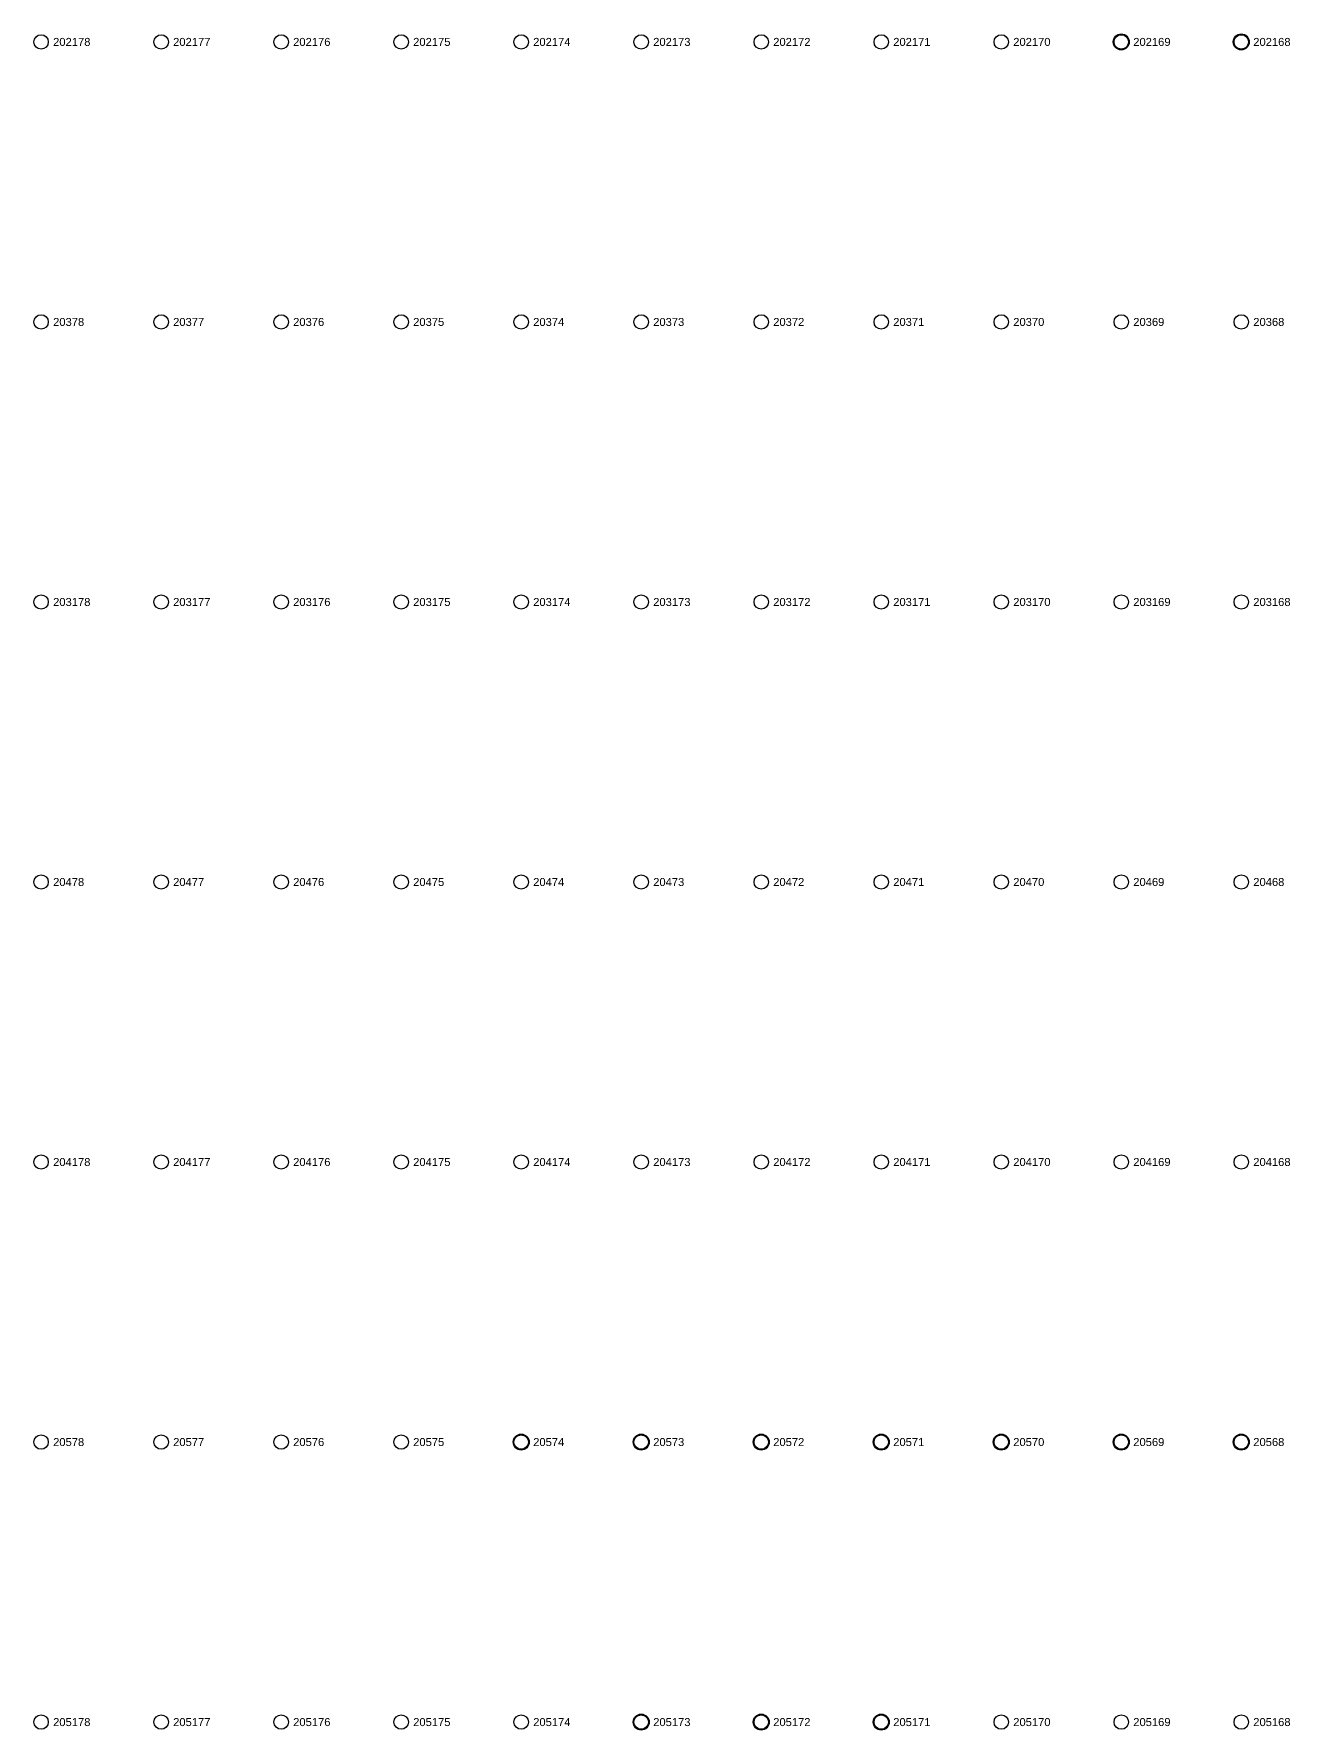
# Model space of a CAD drawing. Extents: x -5 to 376, y -217 to 241.
# Drawn here: x 49.6 to 89.5, y 127.3 to 181.2 of the extents above; entities that cross this region are included whole.
import ezdxf

# ---------------------------------------------------------------- set-up
doc = ezdxf.new("R2010")
doc.units = 0
for name, color, linetype in [('FIXTURE_INTERFACE_PIN', 4, 'CONTINUOUS'), ('TESTER_INTERFACE_PIN', 144, 'CONTINUOUS'), ('TESTER_INTERFACE_PIN_LABEL', 144, 'CONTINUOUS')]:
    doc.layers.add(name, color=color, linetype=linetype)
doc.styles.get("Standard").update_dxf_attribs({"font": 'arial.ttf'})

msp = doc.modelspace()

# ---------------------------------------------------------------- linework, layer by layer
at = {"layer": 'FIXTURE_INTERFACE_PIN'}
for centre in [(84.10194, 180.9115), (87.91194, 180.9115), (65.05194, 136.4615), (68.86194, 136.4615), (72.67194, 136.4615), (76.48194, 136.4615), (80.29194, 136.4615), (84.10194, 136.4615), (87.91194, 136.4615), (68.86194, 127.5715), (72.67194, 127.5715), (76.48194, 127.5715)]:
    msp.add_circle(centre, 0.254, dxfattribs=at)
at = {"layer": 'TESTER_INTERFACE_PIN'}
for centre in [(49.81194, 180.9115), (53.62194, 180.9115), (57.43194, 180.9115), (61.24194, 180.9115), (65.05194, 180.9115), (68.86194, 180.9115), (72.67194, 180.9115), (76.48194, 180.9115), (80.29194, 180.9115), (84.10194, 180.9115), (87.91194, 180.9115), (49.81194, 172.0215), (53.62194, 172.0215), (57.43194, 172.0215), (61.24194, 172.0215), (65.05194, 172.0215), (68.86194, 172.0215), (72.67194, 172.0215), (76.48194, 172.0215), (80.29194, 172.0215), (84.10194, 172.0215), (87.91194, 172.0215), (49.81194, 163.1315), (53.62194, 163.1315), (57.43194, 163.1315), (61.24194, 163.1315), (65.05194, 163.1315), (68.86194, 163.1315), (72.67194, 163.1315), (76.48194, 163.1315), (80.29194, 163.1315), (84.10194, 163.1315), (87.91194, 163.1315), (49.81194, 154.2415), (53.62194, 154.2415), (57.43194, 154.2415), (61.24194, 154.2415), (65.05194, 154.2415), (68.86194, 154.2415), (72.67194, 154.2415), (76.48194, 154.2415), (80.29194, 154.2415), (84.10194, 154.2415), (87.91194, 154.2415), (49.81194, 145.3515), (53.62194, 145.3515), (57.43194, 145.3515), (61.24194, 145.3515), (65.05194, 145.3515), (68.86194, 145.3515), (72.67194, 145.3515), (76.48194, 145.3515), (80.29194, 145.3515), (84.10194, 145.3515), (87.91194, 145.3515), (49.81194, 136.4615), (53.62194, 136.4615), (57.43194, 136.4615), (61.24194, 136.4615), (65.05194, 136.4615), (68.86194, 136.4615), (72.67194, 136.4615), (76.48194, 136.4615), (80.29194, 136.4615), (84.10194, 136.4615), (87.91194, 136.4615), (49.81194, 127.5715), (53.62194, 127.5715), (57.43194, 127.5715), (61.24194, 127.5715), (65.05194, 127.5715), (68.86194, 127.5715), (72.67194, 127.5715), (76.48194, 127.5715), (80.29194, 127.5715), (84.10194, 127.5715), (87.91194, 127.5715)]:
    msp.add_circle(centre, 0.2286, dxfattribs=at)

# ---------------------------------------------------------------- texts
at = {"layer": 'TESTER_INTERFACE_PIN_LABEL'}
for s, p in [('202178', (50.19294, 180.7845)), ('202177', (54.00294, 180.7845)), ('202176', (57.81294, 180.7845)), ('202175', (61.62294, 180.7845)), ('202174', (65.43294, 180.7845)), ('202173', (69.24294, 180.7845)), ('202172', (73.05294, 180.7845)), ('202171', (76.86294, 180.7845)), ('202170', (80.67294, 180.7845)), ('202169', (84.48294, 180.7845)), ('202168', (88.29294, 180.7845)), ('20378', (50.19294, 171.8945)), ('20377', (54.00294, 171.8945)), ('20376', (57.81294, 171.8945)), ('20375', (61.62294, 171.8945)), ('20374', (65.43294, 171.8945)), ('20373', (69.24294, 171.8945)), ('20372', (73.05294, 171.8945)), ('20371', (76.86294, 171.8945)), ('20370', (80.67294, 171.8945)), ('20369', (84.48294, 171.8945)), ('20368', (88.29294, 171.8945)), ('203178', (50.19294, 163.0045)), ('203177', (54.00294, 163.0045)), ('203176', (57.81294, 163.0045)), ('203175', (61.62294, 163.0045)), ('203174', (65.43294, 163.0045)), ('203173', (69.24294, 163.0045)), ('203172', (73.05294, 163.0045)), ('203171', (76.86294, 163.0045)), ('203170', (80.67294, 163.0045)), ('203169', (84.48294, 163.0045)), ('203168', (88.29294, 163.0045)), ('20478', (50.19294, 154.1145)), ('20477', (54.00294, 154.1145)), ('20476', (57.81294, 154.1145)), ('20475', (61.62294, 154.1145)), ('20474', (65.43294, 154.1145)), ('20473', (69.24294, 154.1145)), ('20472', (73.05294, 154.1145)), ('20471', (76.86294, 154.1145)), ('20470', (80.67294, 154.1145)), ('20469', (84.48294, 154.1145)), ('20468', (88.29294, 154.1145)), ('204178', (50.19294, 145.2245)), ('204177', (54.00294, 145.2245)), ('204176', (57.81294, 145.2245)), ('204175', (61.62294, 145.2245)), ('204174', (65.43294, 145.2245)), ('204173', (69.24294, 145.2245)), ('204172', (73.05294, 145.2245)), ('204171', (76.86294, 145.2245)), ('204170', (80.67294, 145.2245)), ('204169', (84.48294, 145.2245)), ('204168', (88.29294, 145.2245)), ('20578', (50.19294, 136.3345)), ('20577', (54.00294, 136.3345)), ('20576', (57.81294, 136.3345)), ('20575', (61.62294, 136.3345)), ('20574', (65.43294, 136.3345)), ('20573', (69.24294, 136.3345)), ('20572', (73.05294, 136.3345)), ('20571', (76.86294, 136.3345)), ('20570', (80.67294, 136.3345)), ('20569', (84.48294, 136.3345)), ('20568', (88.29294, 136.3345)), ('205178', (50.19294, 127.4445)), ('205177', (54.00294, 127.4445)), ('205176', (57.81294, 127.4445)), ('205175', (61.62294, 127.4445)), ('205174', (65.43294, 127.4445)), ('205173', (69.24294, 127.4445)), ('205172', (73.05294, 127.4445)), ('205171', (76.86294, 127.4445)), ('205170', (80.67294, 127.4445)), ('205169', (84.48294, 127.4445)), ('205168', (88.29294, 127.4445))]:
    msp.add_text(s, height=0.254, dxfattribs=at).set_placement(p)

doc.saveas('drawing.dxf')
